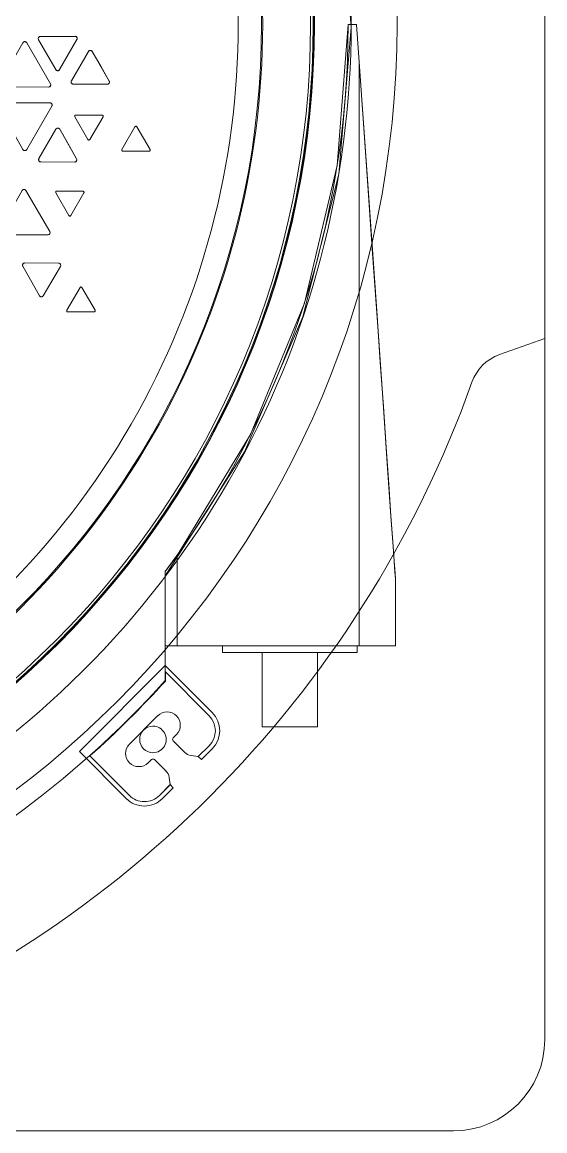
# Model space of a CAD drawing. Header units: millimetres. Extents: x 177 to 25619, y -4018 to 1995.
# Drawn here: x 1955 to 2191, y -2323 to -1822 of the extents above; entities that cross this region are included whole.
import ezdxf

# ---------------------------------------------------------------- set-up
doc = ezdxf.new("R2010")
doc.units = ezdxf.units.MM
doc.layers.add('A-ELEC-MECH-EQUIP', color=7, linetype='Continuous', lineweight=5)
doc.layers.add('CASSETTE UNIT 2.5 TR', color=7, linetype='Continuous', lineweight=9)

# ---------------------------------------------------------------- blocks, each defined once
blk = doc.blocks.new('CAN_MC-MCH_Cassette Indoor Unit3 - 2_0 TR-1100603-CONCOURSE LEVEL  VAC LAYOUT SHEET 2 OF 2')
at = {"layer": 'A-ELEC-MECH-EQUIP', "color": 3, "true_color": 0x00ff00}
for p, q in [((-500.38, 459.13), (-500.38, -459.13)), ((-500.38, -459.13), (-500.38, 459.13)), ((-95.13, -254.09), (-95.18, -275.5)), ((-95.18, -275.5), (-95.13, -254.09)), ((-75.14, -263.89), (-93.78, -253.17)), ((-93.78, -253.17), (-75.14, -263.89)), ((-37.03, -252.98), (-56.61, -264.24)), ((-56.61, -264.24), (-37.03, -252.98)), ((-35.48, -276.45), (-35.53, -253.84)), ((-35.53, -253.84), (-35.48, -276.45)), ((-28.29, -254.45), (-28.34, -275.86)), ((-28.34, -275.86), (-28.29, -254.45)), ((-8.3, -264.25), (-26.93, -253.52)), ((-26.93, -253.52), (-8.3, -264.25)), ((-109.38, -264.13), (-122.7, -271.69)), ((-122.7, -271.69), (-109.38, -264.13)), ((-109.38, -264.13), (-109.38, -264.13)), ((-107.98, -280.4), (-107.9, -265)), ((-107.9, -265), (-107.98, -280.4)), ((-93.71, -276.37), (-75.14, -265.62)), ((-75.14, -265.62), (-93.71, -276.37)), ((-75.14, -263.89), (-75.14, -263.89)), ((-56.61, -264.24), (-56.61, -264.24)), ((-8.3, -264.25), (-8.3, -264.25)), ((-56.61, -265.96), (-36.97, -277.31)), ((-36.97, -277.31), (-56.61, -265.96)), ((-26.87, -276.72), (-8.3, -265.97)), ((-8.3, -265.97), (-26.87, -276.72)), ((-122.71, -273.46), (-109.49, -281.23)), ((-109.49, -281.23), (-122.71, -273.46)), ((-122.7, -271.69), (-122.7, -271.69)), ((-62.21, -272.35), (-62.26, -287.67)), ((-62.26, -287.67), (-62.21, -272.35)), ((-62.21, -272.35), (-62.21, -272.35)), ((-47.41, -279.18), (-60.68, -271.48)), ((-60.68, -271.48), (-47.41, -279.18)), ((-6.95, -271.32), (-20.48, -279.1)), ((-20.48, -279.1), (-6.95, -271.32)), ((-6.95, -271.32), (-6.95, -271.32)), ((-5.42, -287.82), (-5.46, -272.18)), ((-5.46, -272.18), (-5.42, -287.82)), ((-93.71, -276.37), (-93.71, -276.37)), ((-76.14, -279.12), (-86.45, -285)), ((-86.45, -285), (-76.14, -279.12)), ((-75.45, -291.41), (-75.38, -279.56)), ((-75.38, -279.56), (-75.45, -291.41)), ((-26.87, -276.72), (-26.87, -276.72)), ((-130.03, -284.56), (-130.03, -296.43)), ((-130.03, -296.43), (-130.03, -284.56)), ((-130.03, -284.56), (-130.03, -284.56)), ((-119.02, -290.06), (-129.29, -284.13)), ((-129.29, -284.13), (-119.02, -290.06)), ((-86.45, -285), (-86.45, -285)), ((-47.4, -280.91), (-60.78, -288.53)), ((-20.48, -280.83), (-6.92, -288.68)), ((-6.92, -288.68), (-20.48, -280.83)), ((-20.48, -280.83), (-20.48, -280.83)), ((-328.9, -289.77), (-350.13, -310.99)), ((-350.13, -310.99), (-328.9, -289.77)), ((-290.01, -328.66), (-328.9, -289.77)), ((-328.9, -289.77), (-290.01, -328.66)), ((-328.9, -289.77), (-328.9, -289.77)), ((-86.45, -285.86), (-76.22, -291.84)), ((-76.22, -291.84), (-86.45, -285.86)), ((-62.26, -287.67), (-62.26, -287.67)), ((-41.75, -287.78), (-52.06, -293.66)), ((-52.06, -293.66), (-41.75, -287.78)), ((-41.06, -300.06), (-40.99, -288.22)), ((-40.99, -288.22), (-41.06, -300.06)), ((-27.05, -287.06), (-27.1, -302.38)), ((-27.1, -302.38), (-27.05, -287.06)), ((-27.05, -287.06), (-27.05, -287.06)), ((-12.26, -293.89), (-25.52, -286.19)), ((-25.52, -286.19), (-12.26, -293.89)), ((-5.42, -287.82), (-5.42, -287.82)), ((-330.86, -294.55), (-348.71, -312.41)), ((-348.71, -312.41), (-330.86, -294.55)), ((-330.86, -294.55), (-330.86, -294.55)), ((-129.28, -296.87), (-119.02, -290.94)), ((-119.02, -290.94), (-129.28, -296.87)), ((-52.06, -293.66), (-52.06, -293.66)), ((-52.06, -294.52), (-41.83, -300.5)), ((-41.83, -300.5), (-52.06, -294.52)), ((-12.25, -295.62), (-25.62, -303.24)), ((-27.1, -302.38), (-27.1, -302.38)), ((-57.36, -309.44), (-57.36, -321.32)), ((-57.36, -321.32), (-57.36, -309.44)), ((-57.36, -309.44), (-57.36, -309.44)), ((-46.35, -314.94), (-56.61, -309.02)), ((-56.61, -309.02), (-46.35, -314.94)), ((-325.45, -312.48), (-312.72, -325.2)), ((-325.45, -312.48), (-312.72, -325.2)), ((-56.6, -321.75), (-46.35, -315.83)), ((-46.35, -315.83), (-56.6, -321.75)), ((-337.7, -328.98), (-332.52, -323.79)), ((-337.7, -328.98), (-332.52, -323.79)), ((-332.52, -322.38), (-333.93, -320.96)), ((-332.52, -322.38), (-333.93, -320.96)), ((-350.13, -327.4), (-345.25, -332.28)), ((-345.25, -332.28), (-350.13, -327.4)), ((-348.71, -325.98), (-343.84, -330.86)), ((-343.83, -330.86), (-348.71, -325.98)), ((-345.25, -332.28), (-343.83, -330.86)), ((-343.83, -330.86), (-345.25, -332.28)), ((-343.84, -330.86), (-343.84, -330.86)), ((-343.83, -330.86), (-340.53, -330.39)), ((-343.83, -330.86), (-340.53, -330.39)), ((-343.83, -330.86), (-343.83, -330.86)), ((-312.65, -348.49), (-292.84, -328.69)), ((-292.84, -328.69), (-312.65, -348.49)), ((-311.23, -349.88), (-290.01, -328.66)), ((-290.01, -328.66), (-311.23, -349.88)), ((-292.84, -328.69), (-296.97, -328.69)), ((-296.97, -328.69), (-292.84, -328.69)), ((-296.97, -328.69), (-296.97, -328.69)), ((-296.73, -328.66), (-249.37, -328.66)), ((-249.37, -328.66), (-296.73, -328.66)), ((-296.73, -328.66), (-296.73, -328.66)), ((-292.84, -328.69), (-292.84, -328.69)), ((-290.01, -328.66), (-290.01, -328.66)), ((-281.01, -334.03), (-281.01, -328.66)), ((-281.01, -328.66), (-247.45, -328.66)), ((-281.01, -422.95), (-281.01, -328.66)), ((-281.01, -328.66), (-281.01, -328.66)), ((-281.01, -328.66), (-247.45, -328.66)), ((-249.37, -328.66), (-249.37, -328.66)), ((-247.45, -328.66), (-247.45, -328.66)), ((-345.25, -332.28), (-345.25, -332.28)), ((-324.03, -332.28), (-329.22, -337.46)), ((-324.03, -332.28), (-329.22, -337.46)), ((-321.2, -333.69), (-322.62, -332.28)), ((-321.2, -333.69), (-322.62, -332.28)), ((-240.15, -334.03), (-281.01, -334.03)), ((-281.01, -334.03), (-281.01, -416.42)), ((-330.63, -340.29), (-331.1, -343.59)), ((-330.63, -340.29), (-331.1, -343.59)), ((-331.1, -343.59), (-332.52, -345)), ((-332.52, -345), (-331.1, -343.59)), ((-332.52, -345), (-327.64, -349.88)), ((-327.64, -349.88), (-332.52, -345)), ((-332.52, -345), (-332.52, -345)), ((-331.11, -343.6), (-326.23, -348.49)), ((-331.11, -343.6), (-331.11, -343.6)), ((-331.1, -343.59), (-331.1, -343.59)), ((-326.23, -348.49), (-331.1, -343.59)), ((-281.01, -354.51), (-284.01, -354.51)), ((-284.01, -362.01), (-284.01, -354.51)), ((-284.01, -354.51), (-284.01, -354.51)), ((-284.01, -354.51), (-284.01, -362.01)), ((-281.01, -362.01), (-281.01, -354.51)), ((-281.01, -354.51), (-281.01, -354.51)), ((-281.01, -354.51), (-281.01, -362.01)), ((-284.01, -408.01), (-284.01, -362.01)), ((-284.01, -362.01), (-284.01, -408.01)), ((-281.01, -408.01), (-281.01, -362.01)), ((-281.01, -362.01), (-281.01, -408.01)), ((-284.01, -372.51), (-317.75, -372.51)), ((-317.75, -372.51), (-317.75, -397.51)), ((-317.75, -397.51), (-317.75, -372.51)), ((-284.01, -372.51), (-284.01, -397.51)), ((-284.01, -397.51), (-284.01, -372.51)), ((-317.75, -397.51), (-284.01, -397.51)), ((-284.01, -408.01), (-284.01, -415.51)), ((-284.01, -415.51), (-284.01, -408.01)), ((-281.01, -408.01), (-281.01, -415.51)), ((-281.01, -415.51), (-281.01, -408.01)), ((-284.01, -415.51), (-281.01, -415.51)), ((-284.01, -415.51), (-284.01, -415.51)), ((-281.01, -415.51), (-281.01, -415.51)), ((0, -415.23), (-110.35, -422.95)), ((-16.99, -416.42), (0, -415.23)), ((0, -411.4), (0, -415.23)), ((0, -415.23), (0, -411.4)), ((0, -411.4), (0, -411.4)), ((0, -415.23), (0, -415.23)), ((-281.01, -416.42), (-281.01, -432.77)), ((-16.99, -416.42), (-281.01, -416.42)), ((-281.01, -432.77), (-281.01, -422.95)), ((-281.01, -432.77), (-281.01, -432.77)), ((-250.77, -432.77), (-281.01, -432.77)), ((-250.77, -432.77), (-250.77, -432.77)), ((-149.36, -479.85), (-142.04, -500.37)), ((-459.13, -500.37), (459.14, -500.37)), ((459.14, -500.37), (-459.13, -500.37)), ((-142.04, -500.37), (-142.04, -500.37))]:
    blk.add_line(p, q, dxfattribs=at)
at = {"layer": 'A-ELEC-MECH-EQUIP', "color": 3, "true_color": 0x00ff00, "flags": 128}
for points in [[(-109.49, -281.23), (-109.22, -281.34), (-108.93, -281.36), (-108.64, -281.3), (-108.39, -281.15), (-108.19, -280.94), (-108.06, -280.68), (-107.98, -280.4)], [(-60.78, -288.53), (-54.09, -284.72), (-47.42, -280.87)], [(-25.62, -303.24), (-18.93, -299.43), (-12.27, -295.58)], [(-249.37, -328.66), (-193.32, -364.53), (-132.22, -390.92), (-67.67, -407.12), (-1.36, -412.72), (64.99, -407.57), (129.65, -391.81), (190.92, -365.85), (247.22, -330.36)], [(247.22, -330.36), (190.92, -365.85), (129.65, -391.81), (64.99, -407.57), (-1.36, -412.72), (-67.67, -407.12), (-132.22, -390.92), (-193.32, -364.53), (-249.37, -328.66)], [(0, -411.4), (-63.85, -406.41), (-126.15, -391.58), (-185.4, -367.25), (-240.15, -334.03)], [(-250.77, -432.77), (-247.58, -432.54), (-238.06, -431.88), (-222.35, -430.78), (-200.69, -429.27), (-173.38, -427.36), (-140.85, -425.08), (-103.56, -422.47), (-62.06, -419.57), (-16.99, -416.42)], [(-110.35, -422.95), (-131.84, -424.45), (-152.83, -425.92), (-172.82, -427.32), (-191.34, -428.61), (-207.95, -429.77), (-222.26, -430.77), (-233.94, -431.59), (-242.71, -432.2), (-248.37, -432.6), (-250.77, -432.77)]]:
    blk.add_lwpolyline(points, dxfattribs=at)
at = {"layer": 'A-ELEC-MECH-EQUIP', "color": 3, "true_color": 0x00ff00}
for centre, radius, start, end in [((0, 0), 442.79, 132.0767, 227.9233), ((0, 0), 442.79, 132.0767, 227.9233), ((0, 0), 433.5, 180, 360), ((0, 0), 412.75, 180, 0), ((0, 0), 396.14, 180, 360), ((0, 0), 395.97, 180, 360), ((0, 0), 395.57, 180, 360), ((0, 0), 394.39, 180, 360), ((0, 0), 372.71, 180, 0), ((0, 0), 372.2, 180, 360), ((0, 0), 361.63, 180, 0), ((7.67, 7.67), 504.4, 199.6318, 250.3682), ((-108.89, -264.99), 0.992, 359.6957, 119.3914), ((-75.64, -264.76), 0.996, 300.065, 59.935), ((-56.11, -265.1), 0.998, 120.0326, 239.9674), ((-8.8, -265.11), 0.996, 300.065, 59.935), ((-122.2, -272.58), 1.02, 119.7174, 239.5436), ((-94.2, -275.51), 0.987, 179.8593, 299.5734), ((-61.19, -272.36), 1.02, 59.8479, 179.674), ((-6.46, -272.19), 0.996, 0.1639, 119.6816), ((-109, -280.39), 0.976, 239.5436, 359.6497), ((-75.89, -279.56), 0.505, 359.6665, 119.6957), ((-47.9, -280.03), 0.976, 299.7417, 59.8479), ((-36.47, -276.45), 0.996, 239.9674, 0.1408), ((-27.35, -275.86), 0.987, 179.8593, 299.5734), ((-19.98, -279.97), 0.995, 119.9133, 240.0867), ((-129.54, -284.56), 0.499, 60, 179.1938), ((-86.2, -285.43), 0.499, 120.5019, 239.6957), ((-119.28, -290.5), 0.509, 300.0292, 60), ((-61.27, -287.67), 0.992, 180, 299.6957), ((-41.5, -288.22), 0.505, 359.6665, 119.6957), ((-26.03, -287.07), 1.02, 59.8479, 179.674), ((-6.41, -287.82), 0.999, 239.9227, 359.9039), ((0, 0), 442.97, 221.6776, 227.9021), ((0, 0), 442.97, 221.6776, 227.9021), ((-75.96, -291.4), 0.509, 239.6957, 359.6665), ((-51.81, -294.09), 0.499, 120.5019, 239.6957), ((-12.75, -294.74), 0.976, 299.7417, 59.8479), ((-129.53, -296.43), 0.505, 180, 300.0292), ((-41.57, -300.06), 0.509, 239.6957, 359.6665), ((-26.11, -302.38), 0.992, 180, 299.6957), ((-329.69, -316.72), 6, 45, 225), ((-329.69, -316.72), 6, 45, 225), ((-56.86, -309.45), 0.499, 60, 179.1938), ((-341.92, -319.19), 11.6, 135, 225), ((-341.92, -319.19), 11.6, 135, 225), ((-341.92, -319.19), 9.6, 135, 225), ((-341.92, -319.19), 9.6, 135, 225), ((-46.6, -315.38), 0.509, 300.0292, 60), ((-323.38, -323.08), 6, 0, 180), ((-323.38, -323.08), 6, 0, 180), ((-333.23, -323.08), 1, 315, 45), ((-333.23, -323.08), 1, 315, 45), ((-323.38, -323.08), 6, 180, 0), ((-323.38, -323.08), 6, 180, 0), ((-316.96, -329.45), 6, 225, 45), ((-316.96, -329.45), 6, 225, 45), ((-56.85, -321.32), 0.505, 180, 300.0292), ((-341.24, -325.44), 5, 278.1301, 315), ((-341.24, -325.44), 5, 278.1301, 315), ((0, 0), 411.4, 233.0244, 234.2857), ((0, 0), 411.4, 233.0244, 270), ((-323.33, -332.98), 1, 45, 135), ((-323.33, -332.98), 1, 45, 135), ((-325.68, -341), 5, 135, 171.8699), ((-325.68, -341), 5, 135, 171.8699), ((-319.44, -341.68), 11.6, 225, 315), ((-319.44, -341.68), 11.6, 225, 315), ((-319.44, -341.71), 9.6, 225, 315), ((-319.44, -341.71), 9.6, 225, 315), ((-459.13, -459.13), 41.24, 180, 270), ((-459.13, -459.13), 41.24, 180, 270), ((-168.69, -486.75), 20.53, 19.6318, 70.3682)]:
    blk.add_arc(centre, radius, start, end, dxfattribs=at)
for points, knots in [([(-107.9, -265), (-107.9, -264.85), (-107.97, -264.56), (-108.22, -264.24), (-108.52, -264.06), (-108.81, -263.99), (-109.11, -264.01), (-109.3, -264.08), (-109.38, -264.13)], [-1, -1, -1, -1, -0.785714, -0.571429, -0.428571, -0.285714, -0.142857, 0, 0, 0, 0]), ([(-95.18, -275.5), (-95.18, -275.65), (-95.12, -275.95), (-94.81, -276.34), (-94.28, -276.55), (-93.88, -276.46), (-93.71, -276.37)], [-1, -1, -1, -1, -0.785714, -0.571429, -0.285714, 0, 0, 0, 0]), ([(-5.46, -272.18), (-5.46, -272.03), (-5.53, -271.74), (-5.85, -271.34), (-6.37, -271.13), (-6.78, -271.22), (-6.95, -271.32)], [-1, -1, -1, -1, -0.785714, -0.571429, -0.285714, 0, 0, 0, 0]), ([(-28.34, -275.86), (-28.34, -276.01), (-28.27, -276.3), (-27.96, -276.7), (-27.44, -276.91), (-27.04, -276.82), (-26.87, -276.72)], [-1, -1, -1, -1, -0.785714, -0.571429, -0.285714, 0, 0, 0, 0]), ([(-62.26, -287.67), (-62.26, -287.82), (-62.19, -288.11), (-61.88, -288.51), (-61.35, -288.72), (-60.95, -288.63), (-60.78, -288.53)], [-1, -1, -1, -1, -0.785714, -0.571429, -0.285714, 0, 0, 0, 0]), ([(-25.52, -286.19), (-25.65, -286.11), (-25.95, -286.02), (-26.36, -286.08), (-26.68, -286.26), (-26.89, -286.48), (-27.02, -286.76), (-27.05, -286.96), (-27.05, -287.06)], [-1, -1, -1, -1, -0.785714, -0.571429, -0.428571, -0.285714, -0.142857, 0, 0, 0, 0]), ([(-6.92, -288.68), (-6.79, -288.76), (-6.49, -288.85), (-6.09, -288.79), (-5.78, -288.61), (-5.58, -288.39), (-5.45, -288.12), (-5.42, -287.92), (-5.42, -287.82)], [-1, -1, -1, -1, -0.785714, -0.571429, -0.428571, -0.285714, -0.142857, 0, 0, 0, 0]), ([(-27.1, -302.38), (-27.1, -302.53), (-27.04, -302.82), (-26.72, -303.22), (-26.2, -303.43), (-25.79, -303.34), (-25.62, -303.24)], [-1, -1, -1, -1, -0.785714, -0.571429, -0.285714, 0, 0, 0, 0])]:
    blk.add_open_spline(points, degree=3, knots=knots, dxfattribs=at)
for points in [[(-75.14, -265.62), (-75.06, -265.57), (-74.9, -265.44), (-74.73, -265.19), (-74.64, -264.91), (-74.64, -264.61), (-74.73, -264.32), (-74.9, -264.07), (-75.06, -263.94), (-75.14, -263.89)], [(-56.61, -264.24), (-56.69, -264.29), (-56.85, -264.41), (-57.02, -264.66), (-57.11, -264.95), (-57.11, -265.25), (-57.02, -265.54), (-56.85, -265.79), (-56.69, -265.91), (-56.61, -265.96)], [(-8.3, -265.97), (-8.21, -265.92), (-8.06, -265.8), (-7.89, -265.55), (-7.8, -265.26), (-7.8, -264.96), (-7.89, -264.67), (-8.06, -264.42), (-8.21, -264.3), (-8.3, -264.25)], [(-122.7, -271.69), (-122.79, -271.74), (-122.95, -271.87), (-123.12, -272.12), (-123.22, -272.42), (-123.22, -272.72), (-123.13, -273.02), (-122.96, -273.27), (-122.8, -273.4), (-122.71, -273.46)], [(-60.68, -271.48), (-60.76, -271.43), (-60.96, -271.35), (-61.26, -271.33), (-61.56, -271.4), (-61.83, -271.55), (-62.04, -271.77), (-62.17, -272.05), (-62.21, -272.25), (-62.21, -272.35)], [(-75.38, -279.56), (-75.38, -279.48), (-75.43, -279.3), (-75.62, -279.1), (-75.88, -279.03), (-76.06, -279.08), (-76.14, -279.12)], [(-47.42, -280.87), (-47.34, -280.83), (-47.18, -280.7), (-47.01, -280.46), (-46.93, -280.18), (-46.92, -279.88), (-47.01, -279.6), (-47.18, -279.36), (-47.33, -279.23), (-47.41, -279.18)], [(-36.97, -277.31), (-36.89, -277.36), (-36.7, -277.44), (-36.4, -277.46), (-36.1, -277.39), (-35.84, -277.24), (-35.64, -277.02), (-35.51, -276.75), (-35.48, -276.55), (-35.48, -276.45)], [(-20.48, -279.1), (-20.57, -279.15), (-20.72, -279.28), (-20.89, -279.53), (-20.98, -279.82), (-20.98, -280.12), (-20.89, -280.4), (-20.72, -280.65), (-20.57, -280.78), (-20.48, -280.83)], [(-129.29, -284.13), (-129.36, -284.09), (-129.53, -284.04), (-129.79, -284.11), (-129.98, -284.3), (-130.03, -284.47), (-130.03, -284.56)], [(-86.45, -285), (-86.53, -285.05), (-86.65, -285.18), (-86.72, -285.44), (-86.65, -285.7), (-86.53, -285.82), (-86.45, -285.86)], [(-119.02, -290.94), (-118.95, -290.89), (-118.82, -290.77), (-118.74, -290.5), (-118.81, -290.23), (-118.94, -290.1), (-119.02, -290.06)], [(-40.99, -288.22), (-40.99, -288.13), (-41.04, -287.96), (-41.23, -287.76), (-41.49, -287.69), (-41.67, -287.73), (-41.75, -287.78)], [(-76.22, -291.84), (-76.14, -291.89), (-75.97, -291.94), (-75.7, -291.87), (-75.5, -291.67), (-75.45, -291.5), (-75.45, -291.41)], [(-52.06, -293.66), (-52.14, -293.7), (-52.26, -293.83), (-52.33, -294.09), (-52.26, -294.35), (-52.14, -294.48), (-52.06, -294.52)], [(-12.27, -295.58), (-12.18, -295.54), (-12.03, -295.41), (-11.86, -295.17), (-11.77, -294.89), (-11.77, -294.59), (-11.86, -294.31), (-12.02, -294.07), (-12.18, -293.94), (-12.26, -293.89)], [(-130.03, -296.43), (-130.03, -296.52), (-129.99, -296.69), (-129.8, -296.89), (-129.53, -296.96), (-129.35, -296.91), (-129.28, -296.87)], [(-41.83, -300.5), (-41.75, -300.55), (-41.58, -300.59), (-41.31, -300.53), (-41.11, -300.33), (-41.06, -300.15), (-41.06, -300.06)], [(-56.61, -309.02), (-56.68, -308.98), (-56.86, -308.93), (-57.12, -309), (-57.31, -309.18), (-57.36, -309.36), (-57.36, -309.44)], [(-46.35, -315.83), (-46.27, -315.78), (-46.14, -315.65), (-46.07, -315.39), (-46.14, -315.12), (-46.27, -314.99), (-46.35, -314.94)], [(-57.36, -321.32), (-57.36, -321.4), (-57.31, -321.58), (-57.12, -321.77), (-56.85, -321.84), (-56.68, -321.8), (-56.6, -321.75)]]:
    blk.add_open_spline(points, degree=3, dxfattribs=at)

msp = doc.modelspace()

# ---------------------------------------------------------------- block references
at = {"layer": 'CASSETTE UNIT 2.5 TR', "color": 3, "true_color": 0x00ff00, "rotation": 89.99855954599118}
msp.add_blockref('CAN_MC-MCH_Cassette Indoor Unit3 - 2_0 TR-1100603-CONCOURSE LEVEL  VAC LAYOUT SHEET 2 OF 2', (1690.7, -1822.72), dxfattribs=at)

doc.saveas('drawing.dxf')
